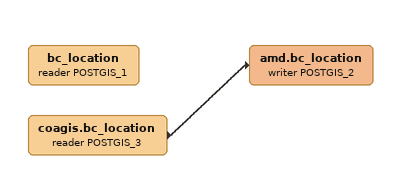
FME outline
bc_location (reader POSTGIS_1)
coagis.bc_location (reader POSTGIS_3)
    -> amd.bc_location (writer POSTGIS_2)
amd.bc_location (writer POSTGIS_2)
